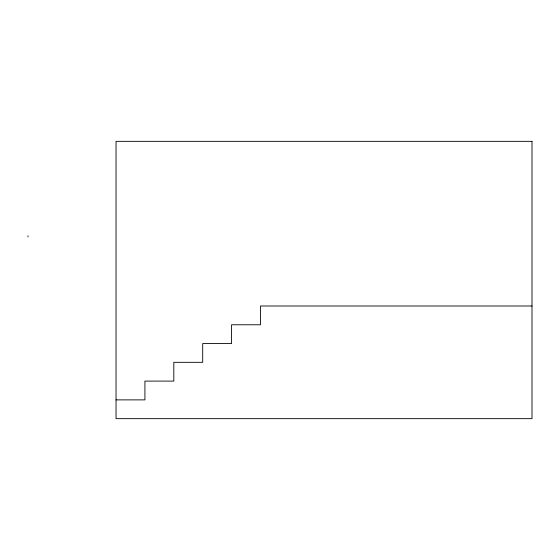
<?xml version="1.0" encoding="UTF-8"?>
<svg xmlns="http://www.w3.org/2000/svg" width="560" height="560" viewBox="0 0 560 560"><rect width="100%" height="100%" fill="white"/><g stroke="black" fill="none" stroke-linecap="round" stroke-linejoin="round"><path stroke-width="0.84" d="M532 305.998L260.47 305.998L260.47 324.772L231.581 324.772L231.581 343.553L202.699 343.553L202.699 362.327L173.81 362.327L173.81 381.101L144.921 381.101L144.921 399.875L116.039 399.875M28 235.809L28 236.992M532 141.344L116.039 141.344L116.039 418.656L532 418.656L532 141.344"/></g></svg>
